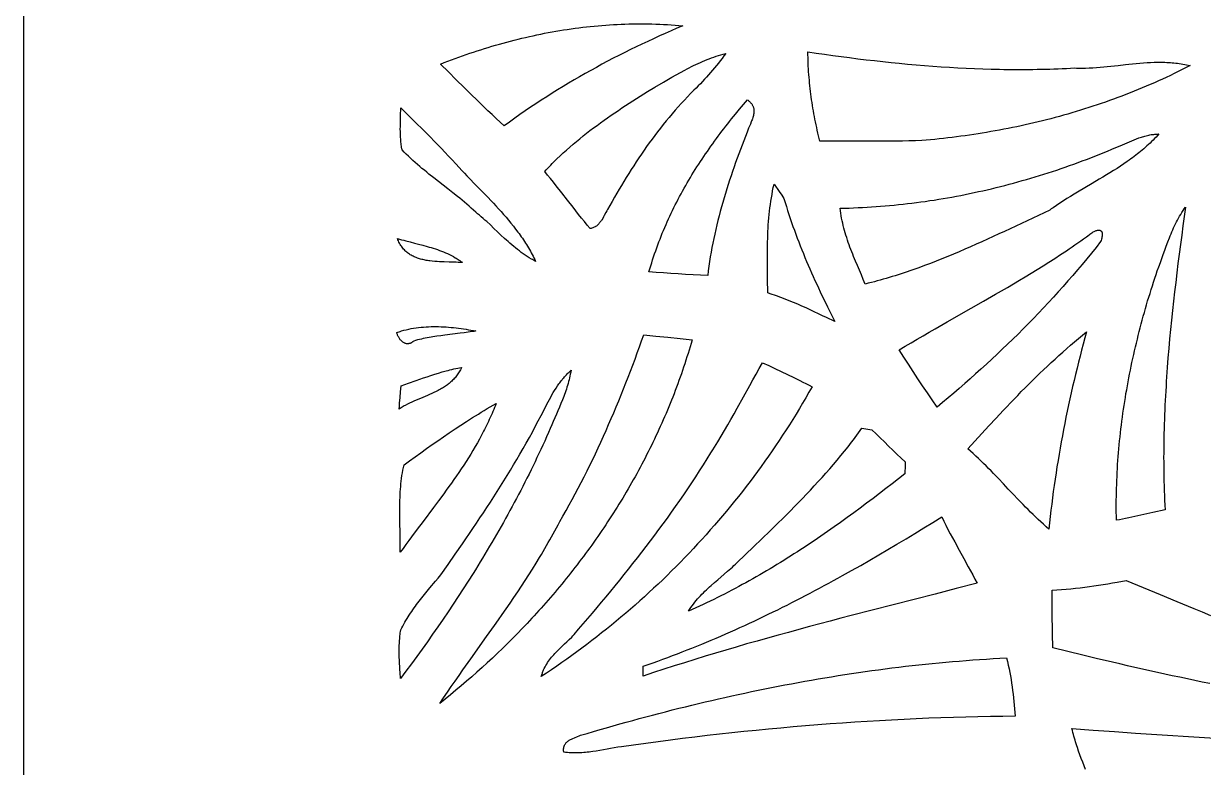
# Model space of a CAD drawing. Extents: x 138 to 547, y 3 to 737.
# Drawn here: x 138.4 to 288.2, y 485.2 to 579.6 of the extents above; entities that cross this region are included whole.
import ezdxf

# ---------------------------------------------------------------- set-up
doc = ezdxf.new("R2010")
doc.units = 0
doc.layers.add('LAYER_1', color=18, linetype='CONTINUOUS')

msp = doc.modelspace()

# ---------------------------------------------------------------- linework, layer by layer
at = {"layer": 'LAYER_1'}
for points in [[(138.38, 3), (546.62, 3), (546.62, 737.11), (138.38, 737.11)], [(222.07, 579.35), (221.33, 579.04), (220.58, 578.72), (219.84, 578.39), (219.1, 578.06), (218.36, 577.72), (217.62, 577.38), (216.89, 577.04), (216.16, 576.68), (215.43, 576.33), (214.7, 575.97), (213.97, 575.6), (213.25, 575.23), (212.53, 574.85), (211.81, 574.47), (211.1, 574.08), (210.38, 573.69), (209.67, 573.29), (208.97, 572.89), (208.26, 572.48), (207.56, 572.07), (206.87, 571.65), (206.17, 571.22), (205.48, 570.79), (204.79, 570.35), (204.11, 569.91), (203.42, 569.46), (202.75, 569.01), (202.07, 568.55), (201.4, 568.08), (200.73, 567.61), (200.07, 567.13), (199.41, 566.65), (198.89, 567.12), (198.37, 567.6), (197.86, 568.08), (197.34, 568.56), (196.83, 569.05), (196.33, 569.53), (195.82, 570.02), (195.31, 570.51), (194.81, 571.01), (194.31, 571.5), (193.31, 572.49), (192.32, 573.49), (191.33, 574.5), (191.78, 574.68), (192.24, 574.86), (192.7, 575.03), (193.16, 575.2), (193.63, 575.37), (194.09, 575.54), (194.55, 575.7), (195.02, 575.86), (195.48, 576.02), (195.95, 576.17), (196.42, 576.32), (196.89, 576.47), (197.36, 576.61), (197.83, 576.75), (198.3, 576.89), (198.78, 577.03), (199.25, 577.16), (199.72, 577.29), (200.2, 577.42), (200.68, 577.54), (201.15, 577.66), (201.63, 577.77), (202.11, 577.89), (202.59, 578), (203.07, 578.1), (203.55, 578.21), (204.03, 578.31), (204.51, 578.4), (204.99, 578.49), (205.48, 578.58), (205.96, 578.67), (206.45, 578.75), (206.93, 578.83), (207.41, 578.9), (207.9, 578.97), (208.39, 579.04), (208.87, 579.11), (209.36, 579.17), (209.85, 579.22), (210.33, 579.27), (210.82, 579.32), (211.31, 579.37), (211.8, 579.41), (212.29, 579.45), (212.77, 579.48), (213.26, 579.51), (213.75, 579.54), (214.24, 579.56), (214.73, 579.58), (215.22, 579.59), (215.71, 579.6), (216.2, 579.61), (216.69, 579.61), (217.18, 579.61), (217.67, 579.6), (218.16, 579.59), (218.65, 579.57), (219.14, 579.56), (219.63, 579.53), (220.12, 579.51), (220.61, 579.47), (221.1, 579.44), (221.58, 579.4)], [(212.53, 556.03), (212.42, 555.85), (212.32, 555.66), (212.11, 555.28), (212.01, 555.09), (211.9, 554.9), (211.79, 554.71), (211.73, 554.62), (211.67, 554.53), (211.6, 554.44), (211.54, 554.36), (211.47, 554.28), (211.4, 554.2), (211.33, 554.13), (211.26, 554.05), (211.18, 553.99), (211.1, 553.92), (211.01, 553.87), (210.93, 553.81), (210.83, 553.76), (210.74, 553.72), (210.64, 553.68), (210.53, 553.65), (210.43, 553.62), (210.31, 553.6), (209.94, 554.05), (209.58, 554.49), (209.22, 554.94), (208.85, 555.4), (208.14, 556.31), (207.43, 557.22), (206.72, 558.14), (206, 559.05), (205.64, 559.5), (205.28, 559.95), (204.91, 560.4), (204.54, 560.85), (204.73, 561.05), (204.92, 561.26), (205.12, 561.46), (205.31, 561.66), (205.5, 561.86), (205.7, 562.06), (206.1, 562.45), (206.5, 562.83), (206.9, 563.21), (207.31, 563.58), (207.73, 563.95), (208.14, 564.31), (208.57, 564.66), (208.99, 565.02), (209.42, 565.36), (209.86, 565.71), (210.29, 566.04), (210.73, 566.38), (211.18, 566.71), (211.62, 567.03), (212.07, 567.36), (212.52, 567.68), (212.97, 567.99), (213.43, 568.3), (213.89, 568.61), (214.34, 568.92), (214.8, 569.22), (215.27, 569.53), (215.73, 569.83), (216.19, 570.12), (216.66, 570.42), (217.59, 571), (218.52, 571.58), (219.61, 572.2), (220.69, 572.83), (221.24, 573.14), (221.79, 573.44), (222.34, 573.74), (222.61, 573.88), (222.89, 574.03), (223.17, 574.17), (223.45, 574.3), (223.73, 574.44), (224.01, 574.57), (224.3, 574.7), (224.58, 574.82), (224.87, 574.95), (225.15, 575.06), (225.44, 575.18), (225.73, 575.28), (226.03, 575.39), (226.32, 575.49), (226.62, 575.58), (226.91, 575.67), (227.21, 575.75), (227.52, 575.83), (227.29, 575.52), (227.06, 575.21), (226.82, 574.9), (226.59, 574.6), (226.34, 574.3), (226.1, 574), (225.85, 573.7), (225.6, 573.41), (225.34, 573.12), (225.09, 572.84), (224.82, 572.56), (224.56, 572.27), (224.3, 572), (224.03, 571.72), (223.76, 571.45), (223.48, 571.18), (223.07, 570.76), (222.67, 570.34), (222.27, 569.92), (221.87, 569.49), (221.48, 569.06), (221.09, 568.62), (220.71, 568.18), (220.33, 567.73), (219.96, 567.28), (219.6, 566.83), (219.23, 566.37), (218.87, 565.9), (218.52, 565.44), (218.17, 564.97), (217.82, 564.49), (217.48, 564.02), (217.15, 563.54), (216.81, 563.05), (216.48, 562.57), (216.16, 562.08), (215.84, 561.59), (215.52, 561.09), (215.2, 560.6), (214.89, 560.1), (214.59, 559.6), (214.28, 559.09), (213.98, 558.59), (213.69, 558.08), (213.39, 557.57), (213.1, 557.06), (212.82, 556.55)], [(286.47, 574.3), (285.97, 574.04), (285.48, 573.79), (284.97, 573.54), (284.47, 573.29), (283.97, 573.05), (283.46, 572.81), (282.96, 572.58), (282.45, 572.35), (281.94, 572.12), (281.43, 571.9), (280.92, 571.68), (280.4, 571.46), (279.89, 571.25), (279.37, 571.04), (278.85, 570.83), (278.33, 570.63), (277.81, 570.43), (277.29, 570.23), (276.77, 570.04), (276.24, 569.85), (275.72, 569.67), (275.19, 569.48), (274.67, 569.31), (274.14, 569.13), (273.61, 568.96), (273.08, 568.79), (272.55, 568.62), (272.01, 568.46), (271.48, 568.3), (270.95, 568.15), (270.41, 568), (269.88, 567.85), (269.34, 567.7), (268.8, 567.56), (268.26, 567.42), (267.72, 567.29), (267.18, 567.15), (266.64, 567.03), (266.1, 566.9), (265.56, 566.78), (265.02, 566.66), (264.47, 566.54), (263.93, 566.43), (263.38, 566.32), (262.84, 566.21), (262.29, 566.11), (261.75, 566.01), (261.2, 565.91), (260.65, 565.82), (260.1, 565.73), (259.56, 565.64), (259.01, 565.55), (258.46, 565.47), (257.91, 565.39), (257.36, 565.32), (256.81, 565.24), (256.26, 565.17), (255.71, 565.11), (255.16, 565.04), (254.61, 564.98), (254.06, 564.92), (253.5, 564.87), (252.95, 564.82), (252.4, 564.77), (251.6, 564.74), (250.79, 564.73), (249.98, 564.72), (249.17, 564.71), (248.37, 564.71), (247.56, 564.71), (245.95, 564.71), (244.33, 564.72), (242.72, 564.72), (241.91, 564.72), (241.1, 564.72), (240.3, 564.71), (239.49, 564.69), (239.4, 565.04), (239.32, 565.39), (239.23, 565.74), (239.15, 566.08), (239.07, 566.43), (239, 566.79), (238.92, 567.14), (238.85, 567.49), (238.78, 567.84), (238.72, 568.19), (238.65, 568.54), (238.59, 568.9), (238.54, 569.25), (238.48, 569.61), (238.43, 569.96), (238.38, 570.32), (238.33, 570.67), (238.29, 571.03), (238.24, 571.38), (238.21, 571.74), (238.17, 572.1), (238.14, 572.45), (238.1, 572.81), (238.08, 573.17), (238.05, 573.53), (238.03, 573.89), (238.01, 574.24), (237.99, 574.6), (237.98, 574.96), (237.97, 575.32), (237.96, 575.68), (237.96, 576.04), (239.01, 575.89), (240.06, 575.74), (241.12, 575.59), (242.17, 575.45), (243.22, 575.31), (244.28, 575.18), (245.34, 575.05), (246.39, 574.93), (247.45, 574.81), (248.51, 574.7), (249.56, 574.6), (250.62, 574.5), (251.68, 574.4), (252.74, 574.31), (253.8, 574.23), (254.86, 574.16), (255.92, 574.09), (256.98, 574.03), (258.04, 573.97), (259.1, 573.93), (260.16, 573.89), (261.22, 573.86), (262.28, 573.83), (262.81, 573.82), (263.35, 573.82), (263.88, 573.81), (264.41, 573.81), (264.94, 573.81), (265.47, 573.81), (266, 573.81), (266.53, 573.82), (267.06, 573.83), (267.59, 573.84), (268.12, 573.85), (268.66, 573.86), (269.19, 573.88), (269.72, 573.9), (270.25, 573.92), (270.78, 573.94), (271.31, 573.97), (271.84, 574), (272.07, 573.99), (272.3, 573.98), (272.53, 573.98), (272.76, 573.98), (272.99, 573.99), (273.22, 573.99), (273.68, 574.01), (274.13, 574.03), (274.59, 574.06), (275.05, 574.09), (275.51, 574.13), (275.97, 574.18), (276.43, 574.23), (277.34, 574.33), (278.26, 574.43), (278.72, 574.48), (279.18, 574.53), (279.63, 574.57), (280.09, 574.61), (280.55, 574.65), (281.01, 574.68), (281.46, 574.7), (281.92, 574.72), (282.15, 574.72), (282.38, 574.73), (282.6, 574.73), (282.83, 574.73), (283.06, 574.72), (283.29, 574.72), (283.52, 574.71), (283.74, 574.7), (283.97, 574.68), (284.2, 574.66), (284.43, 574.64), (284.65, 574.62), (284.88, 574.59), (285.11, 574.56), (285.34, 574.53), (285.56, 574.49), (285.79, 574.45), (286.02, 574.4), (286.25, 574.35)], [(225.23, 547.66), (224.3, 547.7), (223.37, 547.74), (222.43, 547.79), (221.5, 547.85), (220.57, 547.9), (219.64, 547.97), (218.71, 548.04), (217.78, 548.11), (217.89, 548.49), (218.01, 548.88), (218.12, 549.26), (218.24, 549.64), (218.37, 550.02), (218.49, 550.4), (218.63, 550.78), (218.76, 551.15), (218.9, 551.52), (219.04, 551.9), (219.18, 552.27), (219.33, 552.64), (219.47, 553.01), (219.63, 553.37), (219.78, 553.74), (219.94, 554.11), (220.1, 554.47), (220.26, 554.83), (220.43, 555.19), (220.6, 555.55), (220.77, 555.91), (220.95, 556.26), (221.12, 556.62), (221.31, 556.97), (221.49, 557.32), (221.67, 557.67), (221.86, 558.02), (222.05, 558.37), (222.24, 558.72), (222.44, 559.06), (222.64, 559.4), (222.84, 559.75), (223.04, 560.09), (223.24, 560.43), (223.45, 560.76), (223.66, 561.1), (223.87, 561.43), (224.09, 561.77), (224.3, 562.1), (224.52, 562.43), (224.74, 562.76), (224.96, 563.09), (225.19, 563.41), (225.41, 563.74), (225.64, 564.06), (225.87, 564.38), (226.1, 564.71), (226.33, 565.03), (226.57, 565.34), (226.81, 565.66), (227.04, 565.97), (227.28, 566.29), (227.53, 566.6), (227.77, 566.91), (228.01, 567.22), (228.26, 567.53), (228.51, 567.84), (228.76, 568.14), (229.26, 568.75), (229.77, 569.35), (230.28, 569.94), (230.36, 569.89), (230.43, 569.83), (230.5, 569.78), (230.56, 569.72), (230.62, 569.66), (230.68, 569.6), (230.73, 569.55), (230.78, 569.49), (230.82, 569.43), (230.86, 569.37), (230.9, 569.31), (230.93, 569.25), (230.96, 569.19), (230.99, 569.12), (231.01, 569.06), (231.03, 569), (231.05, 568.94), (231.07, 568.87), (231.08, 568.81), (231.09, 568.75), (231.1, 568.68), (231.1, 568.62), (231.11, 568.55), (231.11, 568.49), (231.1, 568.42), (231.1, 568.36), (231.08, 568.22), (231.06, 568.09), (231.03, 567.96), (231, 567.82), (230.96, 567.69), (230.91, 567.55), (230.87, 567.42), (230.81, 567.29), (230.76, 567.15), (230.65, 566.88), (230.53, 566.62), (230.42, 566.36), (230.37, 566.23), (230.32, 566.1), (230.28, 565.97), (230.24, 565.85), (230.02, 565.3), (229.81, 564.75), (229.6, 564.2), (229.39, 563.65), (229.19, 563.1), (228.98, 562.54), (228.78, 561.99), (228.59, 561.43), (228.39, 560.87), (228.2, 560.31), (228.02, 559.75), (227.83, 559.19), (227.66, 558.63), (227.48, 558.06), (227.31, 557.49), (227.15, 556.93), (226.98, 556.36), (226.83, 555.79), (226.68, 555.21), (226.53, 554.64), (226.39, 554.07), (226.25, 553.49), (226.12, 552.91), (226, 552.34), (225.88, 551.76), (225.77, 551.18), (225.66, 550.59), (225.56, 550.01), (225.47, 549.43), (225.38, 548.84), (225.3, 548.25)], [(203.39, 549.44), (203.25, 549.51), (203.12, 549.58), (202.98, 549.66), (202.85, 549.73), (202.58, 549.89), (202.32, 550.05), (202.07, 550.22), (201.81, 550.4), (201.56, 550.57), (201.32, 550.76), (201.08, 550.95), (200.84, 551.14), (200.6, 551.33), (200.36, 551.53), (200.13, 551.74), (199.9, 551.94), (199.67, 552.15), (199.44, 552.36), (198.99, 552.78), (198.54, 553.2), (198.09, 553.63), (197.64, 554.06), (197.18, 554.48), (196.95, 554.68), (196.72, 554.89), (196.49, 555.09), (196.25, 555.29), (196.02, 555.49), (195.78, 555.68), (195.5, 555.95), (195.21, 556.2), (194.93, 556.46), (194.64, 556.71), (194.35, 556.96), (194.05, 557.2), (193.76, 557.45), (193.46, 557.69), (192.86, 558.16), (192.26, 558.64), (191.05, 559.58), (190.45, 560.05), (189.85, 560.52), (189.56, 560.76), (189.26, 561.01), (188.96, 561.25), (188.67, 561.5), (188.38, 561.75), (188.09, 562), (187.81, 562.25), (187.53, 562.51), (187.25, 562.78), (186.97, 563.04), (186.7, 563.31), (186.43, 563.59), (186.4, 563.75), (186.37, 563.92), (186.35, 564.08), (186.33, 564.25), (186.31, 564.41), (186.29, 564.58), (186.27, 564.74), (186.26, 564.91), (186.24, 565.24), (186.23, 565.57), (186.22, 565.91), (186.21, 566.24), (186.22, 566.57), (186.22, 566.91), (186.24, 567.58), (186.25, 568.25), (186.26, 568.58), (186.26, 568.92), (188.15, 567.06), (189.09, 566.13), (189.56, 565.66), (190.03, 565.19), (190.5, 564.72), (190.96, 564.24), (191.42, 563.77), (191.88, 563.29), (192.34, 562.81), (192.79, 562.32), (193.24, 561.83), (193.69, 561.34), (194.01, 560.99), (194.34, 560.64), (194.67, 560.3), (195, 559.95), (195.67, 559.26), (196.35, 558.57), (197.02, 557.87), (197.36, 557.53), (197.69, 557.18), (198.02, 556.82), (198.35, 556.47), (198.68, 556.11), (199, 555.76), (199.32, 555.39), (199.64, 555.03), (199.95, 554.66), (200.26, 554.29), (200.56, 553.91), (200.85, 553.53), (201.14, 553.15), (201.28, 552.96), (201.43, 552.76), (201.56, 552.56), (201.7, 552.37), (201.84, 552.17), (201.97, 551.97), (202.1, 551.76), (202.23, 551.56), (202.36, 551.36), (202.48, 551.15), (202.6, 550.94), (202.72, 550.73), (202.84, 550.52), (202.96, 550.31), (203.07, 550.09), (203.18, 549.88), (203.29, 549.66)], [(268.65, 555.95), (267.22, 555.27), (265.79, 554.6), (264.36, 553.92), (262.92, 553.25), (262.21, 552.92), (261.49, 552.59), (260.77, 552.26), (260.05, 551.93), (259.33, 551.61), (258.61, 551.29), (257.88, 550.97), (257.16, 550.66), (256.43, 550.35), (255.7, 550.05), (254.97, 549.75), (254.24, 549.46), (253.5, 549.17), (252.76, 548.9), (252.02, 548.63), (251.28, 548.36), (250.91, 548.23), (250.54, 548.11), (250.16, 547.98), (249.79, 547.86), (249.41, 547.74), (249.04, 547.62), (248.66, 547.5), (248.28, 547.39), (247.91, 547.28), (247.53, 547.17), (247.15, 547.06), (246.77, 546.95), (246.39, 546.85), (246.01, 546.75), (245.62, 546.66), (245.24, 546.56), (244.99, 547.15), (244.75, 547.73), (244.25, 548.9), (244, 549.48), (243.76, 550.07), (243.64, 550.37), (243.53, 550.66), (243.41, 550.96), (243.3, 551.26), (243.19, 551.55), (243.08, 551.85), (242.98, 552.15), (242.88, 552.46), (242.79, 552.76), (242.69, 553.06), (242.61, 553.37), (242.52, 553.67), (242.44, 553.98), (242.37, 554.29), (242.3, 554.6), (242.24, 554.92), (242.18, 555.23), (242.13, 555.55), (242.08, 555.87), (242.04, 556.19), (242.62, 556.2), (243.19, 556.21), (243.76, 556.23), (244.33, 556.26), (244.9, 556.29), (245.47, 556.32), (246.04, 556.35), (246.61, 556.39), (247.18, 556.43), (247.75, 556.48), (248.32, 556.53), (248.89, 556.58), (249.46, 556.64), (250.03, 556.7), (250.6, 556.77), (251.16, 556.84), (251.73, 556.91), (252.3, 556.98), (252.86, 557.06), (253.43, 557.15), (253.99, 557.23), (254.56, 557.32), (255.12, 557.41), (255.68, 557.51), (256.25, 557.61), (256.81, 557.72), (257.37, 557.82), (257.93, 557.93), (258.49, 558.05), (259.05, 558.17), (259.61, 558.29), (260.17, 558.41), (260.73, 558.54), (261.28, 558.67), (261.84, 558.81), (262.4, 558.95), (262.95, 559.09), (263.5, 559.23), (264.06, 559.38), (264.61, 559.53), (265.16, 559.69), (265.71, 559.84), (266.26, 560.01), (266.81, 560.17), (267.36, 560.34), (267.91, 560.51), (268.45, 560.68), (269, 560.86), (269.54, 561.04), (270.09, 561.22), (270.63, 561.41), (271.17, 561.6), (271.71, 561.79), (272.25, 561.99), (272.79, 562.19), (273.32, 562.39), (273.86, 562.6), (274.4, 562.81), (274.93, 563.02), (275.46, 563.23), (275.99, 563.45), (276.53, 563.67), (277.06, 563.89), (277.58, 564.12), (278.18, 564.38), (278.78, 564.63), (279.08, 564.76), (279.38, 564.88), (279.68, 565), (279.98, 565.11), (280.14, 565.16), (280.29, 565.21), (280.44, 565.26), (280.6, 565.31), (280.75, 565.35), (280.91, 565.39), (281.07, 565.43), (281.22, 565.47), (281.38, 565.5), (281.54, 565.53), (281.7, 565.55), (281.86, 565.57), (282.02, 565.59), (282.19, 565.6), (282.35, 565.61), (282.52, 565.62), (282.33, 565.42), (282.15, 565.22), (281.96, 565.03), (281.77, 564.84), (281.58, 564.65), (281.39, 564.46), (281.2, 564.28), (281, 564.1), (280.8, 563.92), (280.6, 563.75), (280.4, 563.58), (280.2, 563.41), (279.99, 563.24), (279.78, 563.08), (279.57, 562.91), (279.36, 562.75), (279.15, 562.6), (278.94, 562.44), (278.73, 562.28), (278.51, 562.13), (278.08, 561.83), (277.64, 561.54), (277.2, 561.25), (276.75, 560.96), (276.3, 560.68), (275.85, 560.41), (275.4, 560.13), (274.94, 559.86), (274.03, 559.32), (273.11, 558.78), (272.2, 558.24), (271.75, 557.97), (271.29, 557.69), (270.84, 557.42), (270.4, 557.13), (269.95, 556.84), (269.51, 556.55), (269.08, 556.25), (268.86, 556.1)], [(241.37, 541.78), (240.33, 542.29), (239.81, 542.54), (239.29, 542.79), (238.77, 543.04), (238.24, 543.28), (237.72, 543.52), (237.19, 543.76), (236.66, 543.99), (236.13, 544.21), (235.59, 544.43), (235.06, 544.64), (234.52, 544.85), (233.98, 545.05), (233.7, 545.15), (233.43, 545.24), (233.16, 545.33), (232.88, 545.42), (232.84, 547.16), (232.83, 548.02), (232.81, 548.89), (232.81, 549.76), (232.81, 550.19), (232.81, 550.63), (232.82, 551.06), (232.82, 551.49), (232.83, 551.93), (232.85, 552.36), (232.86, 552.79), (232.88, 553.22), (232.91, 553.66), (232.93, 554.09), (232.97, 554.52), (233, 554.95), (233.04, 555.38), (233.09, 555.81), (233.14, 556.24), (233.2, 556.67), (233.26, 557.1), (233.32, 557.52), (233.4, 557.95), (233.48, 558.38), (233.56, 558.8), (233.66, 559.23), (234.29, 558.32), (234.63, 557.83), (234.91, 557.42), (235.06, 556.91), (235.22, 556.4), (235.38, 555.9), (235.54, 555.39), (235.71, 554.89), (235.88, 554.39), (236.06, 553.88), (236.24, 553.39), (236.42, 552.89), (236.61, 552.39), (236.8, 551.9), (236.99, 551.4), (237.18, 550.91), (237.38, 550.42), (237.58, 549.93), (237.79, 549.44), (238, 548.96), (238.21, 548.47), (238.42, 547.99), (238.63, 547.5), (238.85, 547.02), (239.07, 546.54), (239.29, 546.06), (239.52, 545.58), (239.74, 545.1), (239.97, 544.62), (240.43, 543.67), (240.9, 542.72)], [(283.3, 517.89), (281.76, 517.54), (280.22, 517.19), (279.45, 517.03), (278.68, 516.86), (278.29, 516.79), (277.9, 516.71), (277.52, 516.63), (277.13, 516.56), (277.12, 517.07), (277.11, 517.57), (277.11, 518.08), (277.11, 518.59), (277.11, 519.09), (277.12, 519.6), (277.13, 520.1), (277.14, 520.61), (277.16, 521.11), (277.18, 521.61), (277.2, 522.12), (277.22, 522.62), (277.25, 523.13), (277.28, 523.63), (277.32, 524.13), (277.35, 524.64), (277.39, 525.14), (277.44, 525.64), (277.48, 526.14), (277.53, 526.65), (277.58, 527.15), (277.64, 527.65), (277.7, 528.15), (277.76, 528.65), (277.82, 529.15), (277.89, 529.65), (277.96, 530.15), (278.03, 530.65), (278.1, 531.15), (278.18, 531.65), (278.26, 532.14), (278.34, 532.64), (278.43, 533.14), (278.52, 533.63), (278.61, 534.13), (278.7, 534.63), (278.8, 535.12), (278.9, 535.61), (279, 536.11), (279.1, 536.6), (279.21, 537.09), (279.32, 537.59), (279.43, 538.08), (279.54, 538.57), (279.66, 539.06), (279.78, 539.55), (279.9, 540.04), (280.02, 540.53), (280.15, 541.01), (280.28, 541.5), (280.41, 541.99), (280.54, 542.47), (280.68, 542.96), (280.81, 543.44), (280.95, 543.93), (281.09, 544.41), (281.24, 544.89), (281.39, 545.37), (281.53, 545.85), (281.69, 546.33), (281.84, 546.81), (281.99, 547.29), (282.15, 547.77), (282.31, 548.24), (282.51, 548.76), (282.7, 549.28), (283.07, 550.33), (283.26, 550.86), (283.45, 551.38), (283.64, 551.9), (283.85, 552.42), (283.95, 552.68), (284.06, 552.94), (284.16, 553.19), (284.28, 553.45), (284.39, 553.7), (284.51, 553.95), (284.63, 554.2), (284.75, 554.45), (284.88, 554.69), (285.01, 554.93), (285.15, 555.18), (285.29, 555.41), (285.43, 555.65), (285.58, 555.88), (285.74, 556.11), (285.9, 556.34), (285.57, 553.95), (285.41, 552.76), (285.25, 551.56), (285.09, 550.37), (284.94, 549.17), (284.79, 547.97), (284.65, 546.77), (284.51, 545.58), (284.37, 544.38), (284.24, 543.18), (284.11, 541.98), (284, 540.78), (283.88, 539.58), (283.77, 538.38), (283.67, 537.17), (283.58, 535.97), (283.49, 534.77), (283.46, 534.17), (283.42, 533.57), (283.38, 532.96), (283.35, 532.36), (283.32, 531.76), (283.29, 531.16), (283.26, 530.56), (283.24, 529.95), (283.21, 529.35), (283.19, 528.75), (283.18, 528.15), (283.16, 527.54), (283.15, 526.94), (283.14, 526.34), (283.13, 525.73), (283.13, 525.13), (283.12, 524.53), (283.13, 523.93), (283.13, 523.32), (283.14, 522.72), (283.15, 522.11), (283.16, 521.51), (283.17, 520.91), (283.19, 520.3), (283.21, 519.7), (283.24, 519.09), (283.27, 518.49)], [(275.12, 551.94), (274.55, 551.21), (273.96, 550.49), (273.38, 549.77), (272.78, 549.06), (272.18, 548.35), (271.58, 547.65), (270.97, 546.95), (270.36, 546.25), (269.74, 545.56), (269.12, 544.88), (268.49, 544.2), (267.86, 543.52), (267.22, 542.85), (266.58, 542.18), (265.93, 541.52), (265.28, 540.86), (264.63, 540.21), (263.97, 539.56), (263.3, 538.91), (262.64, 538.27), (261.97, 537.64), (261.29, 537.01), (260.61, 536.38), (259.93, 535.76), (259.24, 535.14), (258.56, 534.53), (257.86, 533.92), (257.17, 533.31), (256.47, 532.71), (255.77, 532.12), (255.06, 531.52), (254.35, 530.94), (253.73, 531.83), (253.12, 532.72), (252.51, 533.63), (251.91, 534.53), (251.31, 535.44), (250.72, 536.36), (250.13, 537.27), (249.55, 538.19), (250.3, 538.65), (251.06, 539.1), (251.82, 539.55), (252.58, 540), (253.34, 540.44), (254.1, 540.88), (255.63, 541.76), (258.69, 543.5), (260.23, 544.37), (261.76, 545.25), (262.52, 545.69), (263.28, 546.13), (264.04, 546.58), (264.8, 547.03), (265.55, 547.48), (266.31, 547.94), (267.06, 548.4), (267.81, 548.87), (268.55, 549.34), (269.29, 549.81), (270.03, 550.3), (270.77, 550.79), (271.13, 551.03), (271.5, 551.28), (271.86, 551.53), (272.22, 551.79), (272.59, 552.04), (272.95, 552.3), (273.31, 552.56), (273.66, 552.82), (273.77, 552.9), (273.88, 552.98), (273.99, 553.05), (274.09, 553.11), (274.19, 553.17), (274.29, 553.23), (274.38, 553.27), (274.48, 553.31), (274.56, 553.34), (274.65, 553.37), (274.73, 553.39), (274.81, 553.4), (274.88, 553.4), (274.95, 553.4), (274.98, 553.4), (275.01, 553.39), (275.04, 553.38), (275.07, 553.37), (275.1, 553.36), (275.12, 553.34), (275.15, 553.33), (275.17, 553.31), (275.19, 553.29), (275.21, 553.27), (275.23, 553.24), (275.25, 553.22), (275.26, 553.19), (275.27, 553.16), (275.29, 553.13), (275.3, 553.09), (275.31, 553.06), (275.31, 553.02), (275.32, 552.93), (275.32, 552.84), (275.32, 552.74), (275.31, 552.63), (275.29, 552.51), (275.26, 552.38), (275.22, 552.24), (275.18, 552.1)], [(194.11, 549.28), (193.84, 549.29), (193.57, 549.31), (193.28, 549.32), (192.99, 549.32), (192.4, 549.34), (191.79, 549.36), (191.49, 549.37), (191.18, 549.38), (190.87, 549.4), (190.57, 549.43), (190.26, 549.46), (189.96, 549.49), (189.81, 549.52), (189.66, 549.54), (189.51, 549.56), (189.37, 549.59), (189.22, 549.62), (189.08, 549.66), (188.93, 549.69), (188.79, 549.73), (188.65, 549.77), (188.51, 549.81), (188.38, 549.86), (188.24, 549.91), (188.11, 549.96), (187.98, 550.02), (187.85, 550.08), (187.73, 550.14), (187.6, 550.21), (187.48, 550.28), (187.36, 550.36), (187.25, 550.44), (187.14, 550.52), (187.03, 550.61), (186.92, 550.7), (186.82, 550.79), (186.72, 550.9), (186.62, 551), (186.52, 551.11), (186.43, 551.23), (186.35, 551.35), (186.27, 551.47), (186.19, 551.6), (186.11, 551.74), (186.04, 551.88), (185.97, 552.03), (185.91, 552.18), (185.85, 552.34), (186.12, 552.26), (186.38, 552.18), (186.65, 552.11), (186.91, 552.04), (187.45, 551.9), (187.99, 551.76), (188.53, 551.62), (189.07, 551.48), (189.6, 551.34), (189.87, 551.26), (190.14, 551.18), (190.4, 551.1), (190.67, 551.02), (190.93, 550.93), (191.19, 550.83), (191.45, 550.74), (191.7, 550.64), (191.96, 550.53), (192.21, 550.42), (192.46, 550.3), (192.7, 550.17), (192.95, 550.04), (193.19, 549.9), (193.31, 549.83), (193.42, 549.76), (193.54, 549.68), (193.66, 549.61), (193.77, 549.53), (193.89, 549.44), (194, 549.36)], [(195.8, 540.6), (195.56, 540.55), (195.31, 540.51), (194.82, 540.44), (194.32, 540.37), (193.82, 540.3), (191.84, 540.06), (191.34, 540), (190.85, 539.93), (190.35, 539.85), (190.11, 539.81), (189.86, 539.77), (189.62, 539.72), (189.37, 539.67), (189.12, 539.62), (188.88, 539.57), (188.64, 539.51), (188.39, 539.45), (188.15, 539.38), (187.91, 539.31), (187.86, 539.27), (187.81, 539.23), (187.77, 539.2), (187.72, 539.16), (187.67, 539.13), (187.63, 539.11), (187.58, 539.08), (187.53, 539.06), (187.49, 539.04), (187.44, 539.02), (187.4, 539.01), (187.35, 539), (187.31, 538.99), (187.26, 538.98), (187.22, 538.97), (187.18, 538.97), (187.13, 538.97), (187.09, 538.97), (187.05, 538.97), (187.01, 538.98), (186.92, 539), (186.84, 539.02), (186.77, 539.05), (186.69, 539.09), (186.61, 539.13), (186.54, 539.18), (186.47, 539.23), (186.4, 539.29), (186.34, 539.36), (186.27, 539.42), (186.21, 539.49), (186.16, 539.57), (186.1, 539.65), (186.05, 539.73), (186, 539.81), (185.95, 539.89), (185.91, 539.98), (185.87, 540.06), (185.84, 540.15), (185.81, 540.23), (185.78, 540.32), (185.75, 540.4), (185.9, 540.46), (186.05, 540.5), (186.21, 540.55), (186.36, 540.6), (186.66, 540.68), (186.97, 540.76), (187.28, 540.83), (187.59, 540.89), (187.9, 540.94), (188.22, 540.99), (188.53, 541.03), (188.85, 541.07), (189.16, 541.1), (189.48, 541.12), (189.8, 541.14), (190.11, 541.15), (190.43, 541.15), (190.75, 541.15), (191.07, 541.15), (191.39, 541.14), (191.71, 541.12), (192.03, 541.11), (192.34, 541.08), (192.66, 541.05), (192.98, 541.02), (193.3, 540.99), (193.61, 540.95), (193.93, 540.91), (194.25, 540.86), (194.56, 540.82), (194.87, 540.76), (195.18, 540.71), (195.49, 540.66)], [(223.25, 539.46), (223.13, 539.02), (223, 538.59), (222.87, 538.16), (222.74, 537.73), (222.6, 537.3), (222.46, 536.87), (222.32, 536.44), (222.18, 536.01), (222.04, 535.58), (221.89, 535.16), (221.74, 534.73), (221.59, 534.31), (221.43, 533.88), (221.28, 533.46), (221.12, 533.04), (220.96, 532.62), (220.79, 532.2), (220.63, 531.79), (220.46, 531.37), (220.29, 530.95), (220.12, 530.54), (219.94, 530.13), (219.77, 529.71), (219.59, 529.3), (219.41, 528.89), (219.22, 528.48), (219.04, 528.07), (218.85, 527.67), (218.66, 527.26), (218.47, 526.86), (218.28, 526.45), (218.08, 526.05), (217.88, 525.65), (217.68, 525.25), (217.48, 524.85), (217.28, 524.45), (217.07, 524.05), (216.86, 523.66), (216.65, 523.26), (216.44, 522.87), (216.22, 522.47), (216.01, 522.08), (215.79, 521.69), (215.57, 521.3), (215.35, 520.92), (215.12, 520.53), (214.9, 520.14), (214.67, 519.76), (214.44, 519.38), (214.21, 518.99), (213.97, 518.61), (213.74, 518.23), (213.5, 517.85), (213.26, 517.48), (213.02, 517.1), (212.78, 516.73), (212.53, 516.35), (212.29, 515.98), (212.04, 515.61), (211.79, 515.24), (211.53, 514.87), (211.28, 514.5), (211.03, 514.14), (210.77, 513.77), (210.51, 513.41), (210.25, 513.05), (209.99, 512.69), (209.72, 512.33), (209.46, 511.97), (209.19, 511.61), (208.92, 511.26), (208.65, 510.9), (208.38, 510.55), (208.1, 510.2), (207.83, 509.85), (207.55, 509.5), (207.27, 509.15), (206.99, 508.8), (206.71, 508.46), (206.42, 508.11), (206.14, 507.77), (205.85, 507.43), (205.57, 507.09), (205.28, 506.75), (204.98, 506.41), (204.69, 506.08), (204.4, 505.75), (204.1, 505.41), (203.8, 505.08), (203.51, 504.75), (203.21, 504.42), (202.91, 504.1), (202.3, 503.45), (201.69, 502.8), (201.07, 502.16), (200.44, 501.53), (199.82, 500.9), (199.18, 500.28), (198.54, 499.67), (197.9, 499.06), (197.25, 498.45), (196.6, 497.86), (195.94, 497.26), (195.28, 496.68), (194.61, 496.1), (193.94, 495.53), (193.26, 494.96), (192.58, 494.4), (191.89, 493.85), (191.21, 493.3), (191.69, 494.01), (192.18, 494.73), (192.67, 495.44), (193.16, 496.14), (193.66, 496.85), (194.15, 497.56), (195.15, 498.97), (197.16, 501.78), (198.16, 503.19), (198.66, 503.9), (199.15, 504.6), (199.65, 505.31), (200.14, 506.03), (200.62, 506.74), (201.11, 507.46), (201.58, 508.18), (202.06, 508.9), (202.53, 509.63), (202.99, 510.36), (203.45, 511.1), (203.9, 511.84), (204.12, 512.21), (204.34, 512.58), (204.56, 512.95), (204.78, 513.33), (205, 513.71), (205.21, 514.08), (205.42, 514.46), (205.63, 514.84), (205.84, 515.22), (206.04, 515.61), (206.25, 515.99), (206.45, 516.38), (206.85, 517.08), (207.25, 517.79), (207.65, 518.5), (208.04, 519.21), (208.42, 519.93), (208.8, 520.65), (209.18, 521.37), (209.55, 522.09), (209.91, 522.82), (210.27, 523.55), (210.63, 524.28), (210.98, 525.01), (211.32, 525.75), (211.66, 526.49), (212, 527.23), (212.34, 527.97), (212.66, 528.72), (212.99, 529.46), (213.31, 530.21), (213.63, 530.96), (213.94, 531.72), (214.25, 532.47), (214.55, 533.23), (214.85, 533.99), (215.15, 534.75), (215.44, 535.51), (215.73, 536.27), (216.01, 537.03), (216.3, 537.8), (216.57, 538.57), (216.85, 539.34), (217.12, 540.11), (218.66, 539.95), (220.19, 539.79), (221.72, 539.62)], [(268.55, 515.44), (268.21, 515.74), (267.87, 516.04), (267.54, 516.34), (267.21, 516.65), (266.88, 516.96), (266.56, 517.27), (266.23, 517.59), (265.91, 517.91), (265.59, 518.23), (265.28, 518.55), (264.65, 519.21), (264.02, 519.86), (263.4, 520.52), (262.78, 521.18), (262.15, 521.84), (261.52, 522.49), (261.21, 522.82), (260.89, 523.14), (260.57, 523.46), (260.25, 523.78), (259.92, 524.09), (259.6, 524.41), (259.27, 524.71), (258.93, 525.02), (258.59, 525.32), (258.25, 525.62), (259.15, 526.6), (260.04, 527.58), (260.94, 528.56), (261.85, 529.53), (262.76, 530.5), (263.21, 530.98), (263.67, 531.46), (264.13, 531.94), (264.59, 532.41), (265.05, 532.89), (265.52, 533.36), (265.99, 533.83), (266.46, 534.29), (266.93, 534.76), (267.41, 535.22), (267.88, 535.68), (268.36, 536.13), (268.85, 536.58), (269.33, 537.03), (269.82, 537.48), (270.31, 537.92), (270.81, 538.35), (271.31, 538.79), (271.81, 539.22), (272.32, 539.64), (272.83, 540.06), (273.34, 540.48), (273.13, 539.71), (272.92, 538.94), (272.71, 538.17), (272.51, 537.4), (272.31, 536.63), (272.12, 535.86), (271.93, 535.08), (271.75, 534.31), (271.56, 533.53), (271.39, 532.76), (271.21, 531.98), (271.04, 531.2), (270.88, 530.42), (270.72, 529.64), (270.56, 528.86), (270.41, 528.07), (270.26, 527.29), (270.11, 526.51), (269.97, 525.72), (269.84, 524.94), (269.71, 524.15), (269.58, 523.36), (269.46, 522.57), (269.34, 521.78), (269.22, 520.99), (269.11, 520.2), (269.01, 519.41), (268.91, 518.62), (268.81, 517.83), (268.72, 517.03), (268.64, 516.24)], [(238.49, 533.5), (238.09, 532.81), (237.69, 532.11), (237.29, 531.42), (236.88, 530.73), (236.46, 530.05), (236.04, 529.37), (235.62, 528.69), (235.19, 528.02), (234.75, 527.35), (234.31, 526.68), (233.86, 526.02), (233.41, 525.36), (232.96, 524.7), (232.5, 524.05), (232.03, 523.4), (231.56, 522.76), (231.09, 522.12), (230.61, 521.48), (230.12, 520.85), (229.64, 520.22), (229.14, 519.59), (228.64, 518.97), (228.14, 518.35), (227.63, 517.73), (227.12, 517.12), (226.61, 516.52), (226.09, 515.92), (225.56, 515.32), (225.03, 514.72), (224.5, 514.13), (223.96, 513.55), (223.42, 512.97), (222.88, 512.39), (222.33, 511.81), (221.77, 511.25), (221.21, 510.68), (220.65, 510.12), (220.09, 509.56), (219.52, 509.01), (218.94, 508.46), (218.37, 507.92), (217.78, 507.38), (217.2, 506.85), (216.61, 506.32), (216.02, 505.79), (215.42, 505.27), (214.82, 504.76), (214.22, 504.24), (213.61, 503.74), (213, 503.23), (212.39, 502.74), (211.77, 502.24), (211.15, 501.76), (210.52, 501.27), (209.9, 500.79), (209.27, 500.32), (208.63, 499.85), (208, 499.39), (207.36, 498.93), (206.71, 498.47), (206.07, 498.02), (205.42, 497.58), (204.76, 497.14), (204.11, 496.71), (204.14, 496.82), (204.17, 496.92), (204.2, 497.03), (204.24, 497.13), (204.27, 497.24), (204.31, 497.34), (204.35, 497.44), (204.4, 497.54), (204.49, 497.73), (204.58, 497.92), (204.69, 498.11), (204.79, 498.29), (204.91, 498.47), (205.03, 498.64), (205.15, 498.82), (205.28, 498.98), (205.41, 499.15), (205.55, 499.31), (205.69, 499.47), (205.83, 499.63), (205.98, 499.79), (206.13, 499.94), (206.28, 500.09), (206.43, 500.24), (206.73, 500.54), (207.05, 500.84), (207.36, 501.13), (207.66, 501.43), (207.97, 501.72), (208.11, 501.87), (208.26, 502.03), (208.85, 502.71), (209.44, 503.39), (210.02, 504.08), (210.61, 504.77), (211.19, 505.46), (211.77, 506.15), (212.35, 506.85), (212.92, 507.54), (213.49, 508.24), (214.06, 508.94), (214.63, 509.65), (215.19, 510.35), (215.75, 511.06), (216.31, 511.78), (216.87, 512.49), (217.42, 513.21), (217.96, 513.93), (218.51, 514.65), (219.05, 515.38), (219.58, 516.11), (220.11, 516.84), (220.64, 517.57), (221.16, 518.31), (221.68, 519.06), (222.19, 519.8), (222.7, 520.55), (223.21, 521.31), (223.71, 522.06), (224.2, 522.83), (224.69, 523.59), (225.17, 524.36), (225.65, 525.13), (225.87, 525.48), (226.09, 525.83), (226.3, 526.18), (226.52, 526.53), (226.94, 527.24), (227.36, 527.94), (227.77, 528.66), (228.17, 529.37), (228.58, 530.09), (228.98, 530.81), (230.57, 533.69), (230.96, 534.41), (231.37, 535.13), (231.77, 535.85), (232.18, 536.56), (232.98, 536.2), (233.77, 535.83), (234.57, 535.45), (235.36, 535.08), (236.15, 534.69), (236.93, 534.3), (237.32, 534.11), (237.71, 533.91), (238.1, 533.71)], [(186.24, 496.46), (186.18, 497.22), (186.15, 497.61), (186.13, 498), (186.11, 498.38), (186.09, 498.77), (186.07, 499.16), (186.06, 499.54), (186.06, 499.93), (186.06, 500.32), (186.08, 500.71), (186.09, 500.9), (186.1, 501.09), (186.11, 501.29), (186.13, 501.48), (186.14, 501.67), (186.16, 501.86), (186.19, 502.06), (186.21, 502.25), (186.24, 502.44), (186.27, 502.63), (186.4, 502.88), (186.52, 503.12), (186.65, 503.36), (186.78, 503.6), (186.92, 503.83), (187.06, 504.06), (187.2, 504.29), (187.35, 504.52), (187.5, 504.75), (187.65, 504.97), (187.8, 505.2), (187.96, 505.42), (188.12, 505.63), (188.28, 505.85), (188.44, 506.07), (188.61, 506.28), (188.94, 506.71), (189.28, 507.13), (189.62, 507.55), (189.97, 507.97), (190.66, 508.8), (191.01, 509.21), (191.35, 509.62), (192.27, 510.93), (193.18, 512.24), (194.09, 513.55), (194.54, 514.21), (194.99, 514.87), (195.43, 515.53), (195.88, 516.19), (196.32, 516.85), (196.76, 517.52), (197.2, 518.19), (197.64, 518.85), (198.07, 519.53), (198.5, 520.2), (198.92, 520.87), (199.34, 521.55), (199.76, 522.23), (200.18, 522.91), (200.59, 523.6), (201, 524.28), (201.4, 524.97), (201.8, 525.67), (202.2, 526.36), (202.59, 527.06), (202.97, 527.76), (203.35, 528.46), (203.73, 529.17), (204.1, 529.88), (204.46, 530.59), (204.82, 531.31), (204.98, 531.61), (205.13, 531.9), (205.3, 532.19), (205.46, 532.48), (205.63, 532.77), (205.8, 533.05), (205.98, 533.34), (206.16, 533.61), (206.35, 533.88), (206.45, 534.02), (206.54, 534.15), (206.64, 534.28), (206.75, 534.41), (206.85, 534.54), (206.96, 534.66), (207.06, 534.79), (207.17, 534.91), (207.29, 535.03), (207.4, 535.15), (207.52, 535.27), (207.63, 535.38), (207.76, 535.5), (207.88, 535.61), (207.84, 535.36), (207.79, 535.12), (207.74, 534.87), (207.69, 534.63), (207.63, 534.39), (207.57, 534.16), (207.51, 533.92), (207.44, 533.68), (207.37, 533.45), (207.29, 533.21), (207.21, 532.98), (207.13, 532.75), (207.05, 532.52), (206.96, 532.29), (206.88, 532.06), (206.79, 531.83), (206.6, 531.38), (206.41, 530.92), (206.22, 530.47), (206.02, 530.02), (205.63, 529.12), (205.44, 528.67), (205.25, 528.22), (205.02, 527.69), (204.78, 527.15), (204.54, 526.62), (204.3, 526.09), (204.06, 525.56), (203.81, 525.03), (203.56, 524.51), (203.31, 523.98), (203.06, 523.46), (202.81, 522.94), (202.55, 522.41), (202.29, 521.89), (202.03, 521.38), (201.76, 520.86), (201.5, 520.34), (201.23, 519.83), (200.96, 519.31), (200.68, 518.8), (200.41, 518.29), (200.13, 517.78), (199.85, 517.27), (199.57, 516.76), (199.29, 516.26), (199, 515.75), (198.72, 515.25), (198.43, 514.75), (198.14, 514.25), (197.84, 513.75), (197.55, 513.25), (197.25, 512.75), (196.95, 512.25), (196.65, 511.76), (196.35, 511.26), (196.05, 510.77), (195.74, 510.28), (195.44, 509.79), (194.82, 508.81), (194.19, 507.83), (193.56, 506.86), (192.92, 505.9), (192.28, 504.94), (191.63, 503.98), (190.97, 503.02), (190.31, 502.08), (189.64, 501.13), (188.97, 500.19), (188.3, 499.25), (187.62, 498.31), (186.93, 497.38)], [(193.98, 535.97), (193.92, 535.83), (193.84, 535.68), (193.77, 535.54), (193.69, 535.4), (193.61, 535.27), (193.53, 535.14), (193.44, 535.02), (193.35, 534.9), (193.26, 534.78), (193.16, 534.66), (193.06, 534.55), (192.96, 534.44), (192.85, 534.34), (192.75, 534.24), (192.64, 534.14), (192.53, 534.04), (192.41, 533.94), (192.29, 533.85), (192.18, 533.76), (192.06, 533.68), (191.93, 533.59), (191.81, 533.51), (191.68, 533.43), (191.55, 533.35), (191.43, 533.27), (191.29, 533.2), (191.16, 533.13), (191.03, 533.05), (190.76, 532.92), (190.48, 532.78), (190.2, 532.65), (189.92, 532.53), (189.64, 532.4), (189.35, 532.28), (188.78, 532.04), (188.21, 531.8), (187.93, 531.68), (187.65, 531.55), (187.37, 531.42), (187.1, 531.28), (186.83, 531.14), (186.7, 531.07), (186.57, 531), (186.44, 530.92), (186.32, 530.85), (186.19, 530.77), (186.07, 530.68), (186.09, 531.05), (186.11, 531.41), (186.17, 532.14), (186.23, 532.87), (186.3, 533.61), (187.25, 533.95), (188.2, 534.29), (188.67, 534.46), (189.15, 534.63), (189.62, 534.79), (190.1, 534.95), (190.58, 535.1), (191.06, 535.25), (191.54, 535.39), (192.02, 535.52), (192.27, 535.59), (192.51, 535.65), (192.75, 535.71), (193, 535.77), (193.24, 535.82), (193.49, 535.88), (193.74, 535.93)], [(189.09, 516.4), (188.36, 515.43), (187.63, 514.45), (187.27, 513.97), (186.92, 513.48), (186.56, 512.98), (186.21, 512.49), (186.21, 513.18), (186.2, 513.88), (186.17, 515.27), (186.15, 515.97), (186.14, 516.67), (186.14, 517.37), (186.14, 517.72), (186.14, 518.07), (186.14, 518.42), (186.15, 518.77), (186.16, 519.12), (186.17, 519.46), (186.19, 519.81), (186.21, 520.16), (186.23, 520.5), (186.26, 520.85), (186.29, 521.2), (186.33, 521.54), (186.37, 521.88), (186.42, 522.23), (186.48, 522.57), (186.54, 522.91), (186.61, 523.25), (186.68, 523.59), (187.39, 524.11), (188.1, 524.63), (188.81, 525.14), (189.53, 525.65), (190.25, 526.16), (190.97, 526.66), (191.7, 527.16), (192.42, 527.66), (193.16, 528.15), (193.89, 528.64), (194.63, 529.11), (195.37, 529.59), (195.74, 529.82), (196.12, 530.05), (196.49, 530.28), (196.87, 530.51), (197.24, 530.73), (197.62, 530.96), (198, 531.18), (198.38, 531.4), (198.28, 531.14), (198.17, 530.88), (198.07, 530.62), (197.96, 530.36), (197.85, 530.11), (197.74, 529.85), (197.63, 529.6), (197.51, 529.34), (197.4, 529.09), (197.28, 528.84), (197.16, 528.59), (197.03, 528.34), (196.91, 528.1), (196.78, 527.85), (196.53, 527.36), (196.26, 526.87), (195.99, 526.39), (195.72, 525.91), (195.43, 525.43), (195.15, 524.96), (194.86, 524.49), (194.56, 524.03), (194.26, 523.56), (193.95, 523.1), (193.64, 522.64), (193.33, 522.19), (193.02, 521.73), (192.7, 521.28), (192.38, 520.83), (192.05, 520.38), (191.73, 519.93), (191.07, 519.04), (190.41, 518.16)], [(250.26, 522.46), (249.46, 521.83), (248.66, 521.2), (247.85, 520.57), (247.04, 519.95), (246.23, 519.33), (245.41, 518.71), (244.59, 518.1), (243.77, 517.49), (242.94, 516.89), (242.11, 516.29), (241.27, 515.7), (240.44, 515.11), (239.6, 514.53), (238.75, 513.96), (237.9, 513.39), (237.48, 513.11), (237.05, 512.83), (236.62, 512.55), (236.19, 512.28), (235.76, 512), (235.33, 511.73), (234.9, 511.46), (234.46, 511.19), (234.03, 510.92), (233.59, 510.66), (233.16, 510.4), (232.72, 510.14), (232.28, 509.88), (231.84, 509.62), (231.4, 509.37), (230.96, 509.12), (230.51, 508.87), (230.07, 508.62), (229.62, 508.38), (229.18, 508.13), (228.73, 507.89), (228.28, 507.66), (227.83, 507.42), (227.38, 507.19), (226.92, 506.96), (226.47, 506.73), (226.01, 506.51), (225.56, 506.28), (225.1, 506.06), (224.64, 505.85), (224.18, 505.63), (223.72, 505.42), (223.25, 505.21), (222.79, 505.01), (222.94, 505.24), (223.09, 505.48), (223.25, 505.7), (223.42, 505.92), (223.59, 506.14), (223.76, 506.35), (223.94, 506.56), (224.12, 506.76), (224.31, 506.96), (224.49, 507.16), (224.69, 507.35), (224.88, 507.54), (225.08, 507.73), (225.28, 507.92), (225.48, 508.1), (225.68, 508.29), (226.09, 508.65), (226.51, 509), (227.34, 509.71), (227.75, 510.07), (228.16, 510.43), (228.37, 510.61), (228.57, 510.79), (228.77, 510.98), (228.96, 511.17), (231.06, 513.18), (232.11, 514.19), (233.15, 515.2), (233.68, 515.71), (234.2, 516.22), (234.71, 516.74), (235.23, 517.25), (235.74, 517.77), (236.26, 518.29), (236.77, 518.81), (237.27, 519.33), (237.78, 519.86), (238.28, 520.39), (238.77, 520.92), (239.27, 521.46), (239.76, 522), (240.24, 522.54), (240.72, 523.09), (241.2, 523.64), (241.67, 524.2), (242.14, 524.76), (242.6, 525.33), (243.06, 525.9), (243.51, 526.48), (243.73, 526.77), (243.95, 527.06), (244.17, 527.35), (244.39, 527.65), (244.61, 527.94), (244.82, 528.24), (246.08, 528.05), (246.61, 527.53), (247.13, 527.01), (247.66, 526.5), (248.19, 525.98), (248.72, 525.47), (249.25, 524.97), (249.78, 524.46), (250.32, 523.96), (250.3, 523.21), (250.28, 522.8)], [(259.44, 508.55), (256.78, 507.87), (254.11, 507.19), (251.45, 506.51), (248.78, 505.83), (246.12, 505.15), (243.46, 504.45), (242.13, 504.11), (240.8, 503.75), (239.47, 503.4), (238.14, 503.05), (236.81, 502.69), (235.48, 502.32), (234.16, 501.96), (232.83, 501.59), (231.51, 501.21), (230.18, 500.84), (228.86, 500.45), (227.54, 500.07), (226.22, 499.67), (224.9, 499.28), (223.59, 498.87), (222.27, 498.46), (220.96, 498.05), (219.65, 497.63), (218.34, 497.2), (217.03, 496.76), (217.03, 497.05), (217.04, 497.4), (217.04, 498.02), (217.66, 498.24), (218.29, 498.45), (218.91, 498.68), (219.53, 498.9), (220.16, 499.13), (220.78, 499.36), (221.39, 499.6), (222.01, 499.84), (222.63, 500.08), (223.24, 500.32), (223.86, 500.57), (224.47, 500.82), (225.08, 501.07), (225.69, 501.33), (226.3, 501.59), (226.91, 501.85), (227.52, 502.12), (228.12, 502.38), (228.73, 502.65), (229.33, 502.93), (229.93, 503.2), (230.53, 503.48), (231.14, 503.76), (231.73, 504.04), (232.33, 504.33), (232.93, 504.62), (233.53, 504.91), (234.12, 505.2), (234.72, 505.5), (235.31, 505.79), (235.9, 506.09), (236.49, 506.4), (237.08, 506.7), (237.67, 507.01), (238.26, 507.31), (238.85, 507.62), (239.43, 507.94), (240.02, 508.25), (240.6, 508.57), (241.19, 508.89), (241.77, 509.21), (242.35, 509.53), (243.51, 510.18), (244.67, 510.83), (245.82, 511.49), (246.97, 512.16), (248.12, 512.84), (249.26, 513.52), (250.41, 514.2), (251.54, 514.89), (252.68, 515.59), (253.81, 516.28), (254.94, 516.99), (255.2, 516.45), (255.47, 515.92), (255.74, 515.38), (256.02, 514.85), (256.3, 514.33), (256.59, 513.8), (257.16, 512.75), (257.74, 511.71), (258.31, 510.66), (258.6, 510.14), (258.88, 509.61), (259.16, 509.08)], [(214.28, 487.79), (213.82, 487.72), (213.37, 487.65), (212.91, 487.57), (212.46, 487.48), (211.55, 487.32), (211.09, 487.24), (210.63, 487.17), (210.4, 487.14), (210.18, 487.11), (209.95, 487.09), (209.72, 487.06), (209.49, 487.04), (209.26, 487.03), (209.03, 487.01), (208.8, 487), (208.57, 487), (208.34, 487), (208.11, 487), (207.88, 487.01), (207.65, 487.03), (207.42, 487.05), (207.19, 487.08), (206.96, 487.11), (206.95, 487.18), (206.94, 487.25), (206.94, 487.31), (206.94, 487.37), (206.94, 487.43), (206.94, 487.49), (206.94, 487.55), (206.95, 487.61), (206.95, 487.66), (206.96, 487.71), (206.98, 487.76), (206.99, 487.81), (207, 487.86), (207.02, 487.91), (207.04, 487.96), (207.06, 488), (207.11, 488.08), (207.16, 488.16), (207.21, 488.24), (207.28, 488.31), (207.34, 488.38), (207.42, 488.44), (207.49, 488.5), (207.57, 488.56), (207.66, 488.61), (207.74, 488.66), (207.83, 488.71), (207.93, 488.75), (208.02, 488.8), (208.12, 488.84), (208.31, 488.92), (208.71, 489.08), (208.9, 489.16), (209.09, 489.25), (209.91, 489.49), (210.74, 489.73), (211.57, 489.97), (212.4, 490.21), (213.23, 490.45), (214.06, 490.68), (214.89, 490.91), (215.72, 491.14), (216.55, 491.37), (217.39, 491.59), (218.22, 491.81), (219.05, 492.03), (219.89, 492.24), (220.73, 492.46), (221.56, 492.67), (222.4, 492.87), (223.24, 493.08), (224.07, 493.28), (224.91, 493.48), (225.75, 493.67), (226.59, 493.87), (227.43, 494.06), (228.28, 494.25), (229.12, 494.43), (229.96, 494.61), (230.8, 494.79), (231.65, 494.97), (232.49, 495.14), (233.33, 495.31), (234.18, 495.48), (235.03, 495.64), (235.87, 495.8), (236.72, 495.96), (237.57, 496.11), (238.41, 496.26), (239.26, 496.41), (240.11, 496.55), (240.96, 496.69), (241.81, 496.83), (242.66, 496.96), (243.51, 497.09), (244.36, 497.22), (245.21, 497.34), (246.06, 497.46), (246.92, 497.58), (247.77, 497.69), (248.62, 497.8), (249.48, 497.9), (250.33, 498.01), (251.18, 498.1), (252.04, 498.2), (252.89, 498.29), (253.75, 498.38), (254.61, 498.46), (255.46, 498.54), (256.32, 498.61), (257.18, 498.68), (258.03, 498.75), (258.89, 498.81), (259.75, 498.87), (260.61, 498.93), (261.47, 498.98), (262.33, 499.03), (263.19, 499.07), (263.29, 498.61), (263.4, 498.16), (263.49, 497.7), (263.58, 497.24), (263.67, 496.78), (263.75, 496.31), (263.82, 495.85), (263.89, 495.39), (263.95, 494.92), (264.01, 494.46), (264.06, 493.99), (264.11, 493.52), (264.15, 493.06), (264.19, 492.59), (264.22, 492.13), (264.25, 491.66), (262.69, 491.64), (261.12, 491.62), (259.55, 491.59), (257.99, 491.55), (256.42, 491.51), (254.85, 491.45), (253.29, 491.4), (251.72, 491.33), (250.16, 491.26), (248.59, 491.18), (247.03, 491.09), (245.46, 491), (243.9, 490.9), (242.33, 490.8), (240.77, 490.68), (239.21, 490.56), (237.64, 490.44), (236.08, 490.3), (234.52, 490.17), (232.96, 490.02), (231.4, 489.87), (229.84, 489.71), (228.28, 489.55), (226.72, 489.38), (225.16, 489.2), (223.61, 489.02), (222.05, 488.83), (220.49, 488.63), (218.94, 488.43), (217.39, 488.22), (215.83, 488.01)]]:
    msp.add_lwpolyline(points, close=True, dxfattribs=at)
for points in [[(288.98, 495.82), (288.03, 496.01), (287.08, 496.21), (286.13, 496.41), (285.17, 496.61), (284.22, 496.81), (283.27, 497.01), (282.32, 497.22), (281.37, 497.43), (280.42, 497.64), (279.47, 497.86), (278.52, 498.08), (277.57, 498.3), (276.63, 498.52), (275.68, 498.74), (274.73, 498.96), (272.84, 499.42), (270.95, 499.88), (269.07, 500.36), (269.02, 502.18), (269, 503.09), (268.98, 504.01), (268.96, 504.92), (268.95, 505.83), (268.95, 506.75), (268.95, 507.66), (269.55, 507.7), (270.14, 507.75), (270.73, 507.8), (271.32, 507.85), (271.92, 507.92), (272.51, 507.99), (273.1, 508.06), (273.69, 508.14), (274.27, 508.22), (274.86, 508.31), (275.45, 508.4), (276.04, 508.5), (276.62, 508.59), (277.21, 508.69), (278.38, 508.9), (280.52, 508.02), (282.66, 507.13), (284.8, 506.24), (286.94, 505.36), (288.01, 504.92), (289.09, 504.48)], [(273.22, 484.9), (273.03, 485.36), (272.85, 485.82), (272.67, 486.28), (272.5, 486.75), (272.33, 487.22), (272.17, 487.69), (272.09, 487.92), (272.01, 488.16), (271.94, 488.4), (271.87, 488.64), (271.8, 488.88), (271.73, 489.12), (271.66, 489.36), (271.6, 489.6), (271.54, 489.84), (271.48, 490.09), (274.17, 489.89), (276.86, 489.71), (279.56, 489.53), (282.25, 489.35), (287.63, 489), (293.02, 488.65)]]:
    msp.add_lwpolyline(points, dxfattribs=at)

doc.saveas('drawing.dxf')
